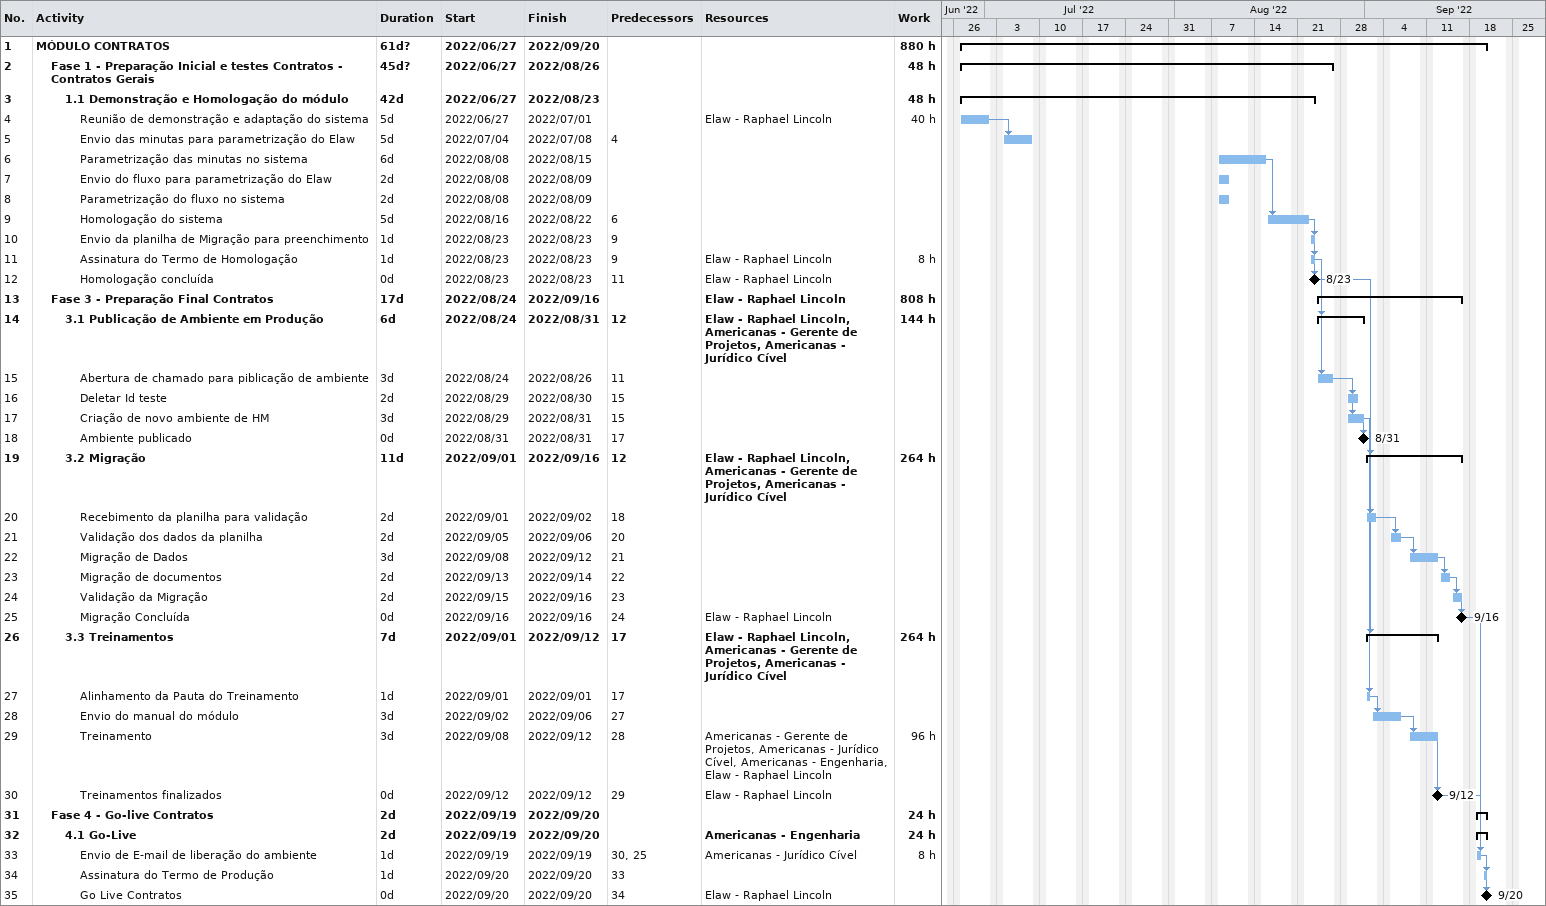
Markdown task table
| ID | Level | Task | Duration | Start | Finish | Predecessors | Resources | Work (h) |
|---|---|---|---|---|---|---|---|---|
| 1 | 1 | **MÓDULO CONTRATOS** | 61d? | 2022-06-27 | 2022-09-20 |  |  | 880 |
| 2 | 2 | **Fase 1 - Preparação Inicial e testes Contratos - Contratos Gerais** | 45d? | 2022-06-27 | 2022-08-26 |  |  | 48 |
| 3 | 3 | **1.1 Demonstração e Homologação do módulo** | 42d | 2022-06-27 | 2022-08-23 |  |  | 48 |
| 4 | 4 | Reunião de demonstração e adaptação do sistema | 5d | 2022-06-27 | 2022-07-01 |  | Elaw - Raphael Lincoln | 40 |
| 5 | 4 | Envio das minutas para parametrização do Elaw | 5d | 2022-07-04 | 2022-07-08 | 4 |  |  |
| 6 | 4 | Parametrização das minutas no sistema | 6d | 2022-08-08 | 2022-08-15 |  |  |  |
| 7 | 4 | Envio do fluxo para parametrização do Elaw | 2d | 2022-08-08 | 2022-08-09 |  |  |  |
| 8 | 4 | Parametrização do fluxo no sistema | 2d | 2022-08-08 | 2022-08-09 |  |  |  |
| 9 | 4 | Homologação do sistema | 5d | 2022-08-16 | 2022-08-22 | 6 |  |  |
| 10 | 4 | Envio da planilha de Migração para preenchimento | 1d | 2022-08-23 | 2022-08-23 | 9 |  |  |
| 11 | 4 | Assinatura do Termo de Homologação | 1d | 2022-08-23 | 2022-08-23 | 9 | Elaw - Raphael Lincoln | 8 |
| 12 | 4 | Homologação concluída | 0d | 2022-08-23 | 2022-08-23 | 11 | Elaw - Raphael Lincoln |  |
| 13 | 2 | **Fase 3 - Preparação Final Contratos** | 17d | 2022-08-24 | 2022-09-16 |  | Elaw - Raphael Lincoln | 808 |
| 14 | 3 | **3.1 Publicação de Ambiente em Produção** | 6d | 2022-08-24 | 2022-08-31 | 12 | Elaw - Raphael Lincoln, Americanas - Gerente de Projetos, Americanas - Jurídico Cível | 144 |
| 15 | 4 | Abertura de chamado para piblicação de ambiente | 3d | 2022-08-24 | 2022-08-26 | 11 |  |  |
| 16 | 4 | Deletar Id teste | 2d | 2022-08-29 | 2022-08-30 | 15 |  |  |
| 17 | 4 | Criação de novo ambiente de HM | 3d | 2022-08-29 | 2022-08-31 | 15 |  |  |
| 18 | 4 | Ambiente publicado | 0d | 2022-08-31 | 2022-08-31 | 17 |  |  |
| 19 | 3 | **3.2 Migração** | 11d | 2022-09-01 | 2022-09-16 | 12 | Elaw - Raphael Lincoln, Americanas - Gerente de Projetos, Americanas - Jurídico Cível | 264 |
| 20 | 4 | Recebimento da planilha para validação | 2d | 2022-09-01 | 2022-09-02 | 18 |  |  |
| 21 | 4 | Validação dos dados da planilha | 2d | 2022-09-05 | 2022-09-06 | 20 |  |  |
| 22 | 4 | Migração de Dados | 3d | 2022-09-08 | 2022-09-12 | 21 |  |  |
| 23 | 4 | Migração de documentos | 2d | 2022-09-13 | 2022-09-14 | 22 |  |  |
| 24 | 4 | Validação da Migração | 2d | 2022-09-15 | 2022-09-16 | 23 |  |  |
| 25 | 4 | Migração Concluída | 0d | 2022-09-16 | 2022-09-16 | 24 | Elaw - Raphael Lincoln |  |
| 26 | 3 | **3.3 Treinamentos** | 7d | 2022-09-01 | 2022-09-12 | 17 | Elaw - Raphael Lincoln, Americanas - Gerente de Projetos, Americanas - Jurídico Cível | 264 |
| 27 | 4 | Alinhamento da Pauta do Treinamento | 1d | 2022-09-01 | 2022-09-01 | 17 |  |  |
| 28 | 4 | Envio do manual do módulo | 3d | 2022-09-02 | 2022-09-06 | 27 |  |  |
| 29 | 4 | Treinamento | 3d | 2022-09-08 | 2022-09-12 | 28 | Americanas - Gerente de Projetos, Americanas - Jurídico Cível, Americanas - Engenharia, Elaw - Raphael Lincoln | 96 |
| 30 | 4 | Treinamentos finalizados | 0d | 2022-09-12 | 2022-09-12 | 29 | Elaw - Raphael Lincoln |  |
| 31 | 2 | **Fase 4 - Go-live Contratos** | 2d | 2022-09-19 | 2022-09-20 |  |  | 24 |
| 32 | 3 | **4.1 Go-Live** | 2d | 2022-09-19 | 2022-09-20 |  | Americanas - Engenharia | 24 |
| 33 | 4 | Envio de E-mail de liberação do ambiente | 1d | 2022-09-19 | 2022-09-19 | 30, 25 | Americanas - Jurídico Cível | 8 |
| 34 | 4 | Assinatura do Termo de Produção | 1d | 2022-09-20 | 2022-09-20 | 33 |  |  |
| 35 | 4 | Go Live Contratos | 0d | 2022-09-20 | 2022-09-20 | 34 | Elaw - Raphael Lincoln |  |
